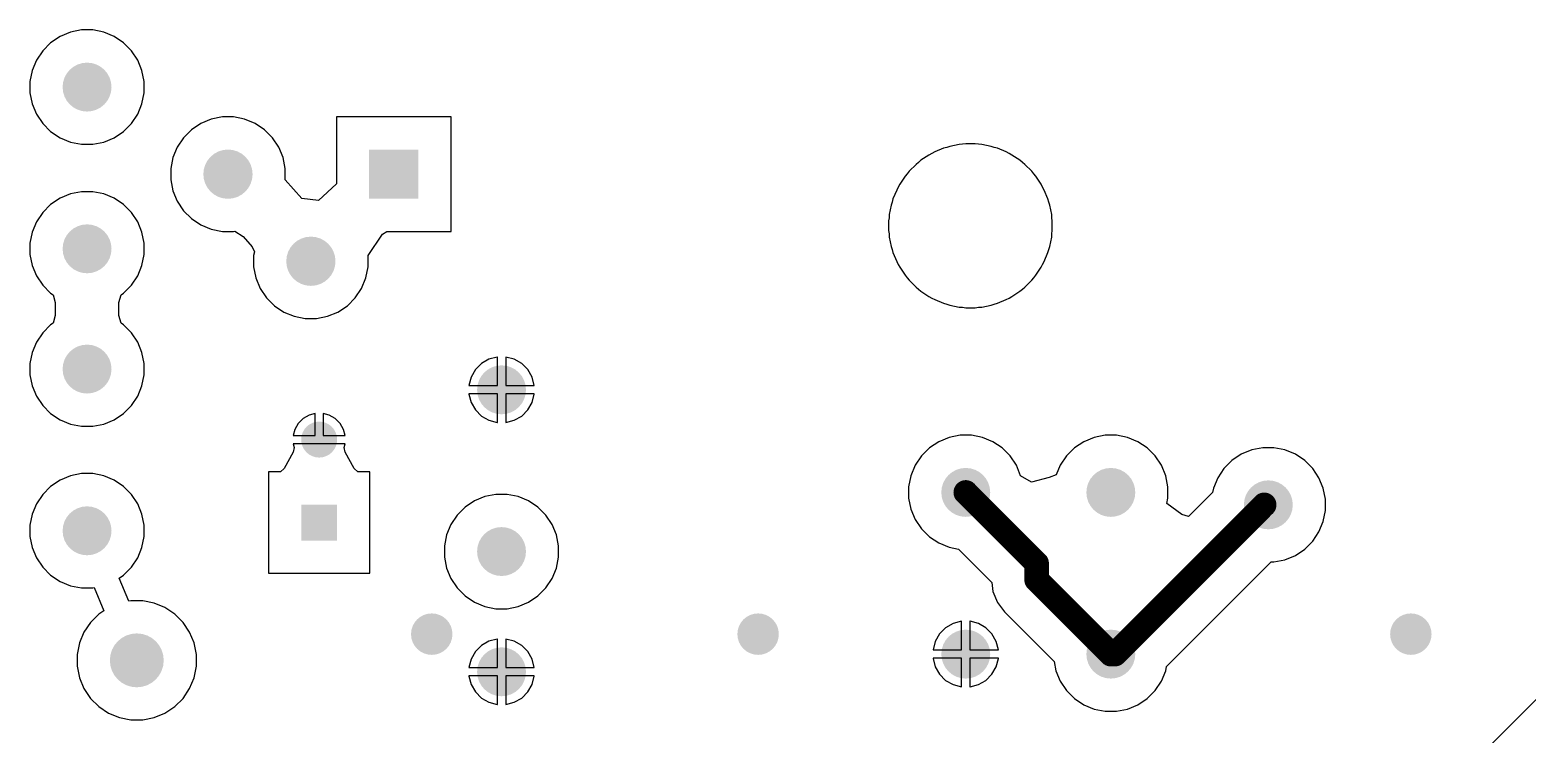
# Model space of a CAD drawing. Header units: inches. Extents: x 4.53 to 13.89, y 0.79 to 10.58.
# Drawn here: x 8.964 to 10.77, y 2.242 to 3.091 of the extents above; entities that cross this region are included whole.
import ezdxf

# ---------------------------------------------------------------- set-up
doc = ezdxf.new("R2010")
doc.units = ezdxf.units.IN
doc.header["$MEASUREMENT"] = 0
for name, color, linetype in [('Bottom Layer', 5, 'Continuous'), ('Pad Holes', 156, 'Continuous'), ('Via Holes', 16, 'Continuous')]:
    doc.layers.add(name, color=color, linetype=linetype)

# ---------------------------------------------------------------- blocks, each defined once
blk = doc.blocks.new('TRIM_PV36W204C01B00___DUPLICATE_61')
at = {"layer": 'Bottom Layer'}
h = blk.add_hatch(color=5, dxfattribs=at)
edge = h.paths.add_edge_path()
edge.add_arc((0, 0.1), 0.0297, 0, 360)
blk.add_hatch(color=5, dxfattribs=at).paths.add_polyline_path([(-0.1297, 0.0247), (-0.0703, 0.0247), (-0.0703, -0.0347), (-0.1297, -0.0347)])
h = blk.add_hatch(color=5, dxfattribs=at)
edge = h.paths.add_edge_path()
edge.add_arc((0.1, -0.005), 0.0297, 0, 360)
at = {"layer": 'Pad Holes'}
h = blk.add_hatch(color=7, dxfattribs=at)
edge = h.paths.add_edge_path()
edge.add_arc((0, 0.1), 0.0197, 0, 360)
h = blk.add_hatch(color=7, dxfattribs=at)
edge = h.paths.add_edge_path()
edge.add_arc((-0.1, -0.005), 0.0197, 0, 360)
h = blk.add_hatch(color=7, dxfattribs=at)
edge = h.paths.add_edge_path()
edge.add_arc((0.1, -0.005), 0.0197, 0, 360)
blk = doc.blocks.new('RES_2W_VERTICAL_65')
at = {"layer": 'Bottom Layer'}
h = blk.add_hatch(color=5, dxfattribs=at)
edge = h.paths.add_edge_path()
edge.add_arc((0, 0), 0.0295, 0, 360)
h = blk.add_hatch(color=5, dxfattribs=at)
edge = h.paths.add_edge_path()
edge.add_arc((0.195, 0), 0.0295, 0, 360)
at = {"layer": 'Pad Holes'}
h = blk.add_hatch(color=7, dxfattribs=at)
edge = h.paths.add_edge_path()
edge.add_arc((0, 0), 0.0197, 0, 360)
h = blk.add_hatch(color=7, dxfattribs=at)
edge = h.paths.add_edge_path()
edge.add_arc((0.195, 0), 0.0197, 0, 360)
blk = doc.blocks.new('RES_2W_VERTICAL_67')
at = {"layer": 'Bottom Layer'}
h = blk.add_hatch(color=5, dxfattribs=at)
edge = h.paths.add_edge_path()
edge.add_arc((0, 0), 0.0295, 0, 360)
h = blk.add_hatch(color=5, dxfattribs=at)
edge = h.paths.add_edge_path()
edge.add_arc((0.195, 0), 0.0295, 0, 360)
at = {"layer": 'Pad Holes'}
h = blk.add_hatch(color=7, dxfattribs=at)
edge = h.paths.add_edge_path()
edge.add_arc((0, 0), 0.0197, 0, 360)
h = blk.add_hatch(color=7, dxfattribs=at)
edge = h.paths.add_edge_path()
edge.add_arc((0.195, 0), 0.0197, 0, 360)
blk = doc.blocks.new('RES_2W_VERTICAL_75')
at = {"layer": 'Bottom Layer'}
h = blk.add_hatch(color=5, dxfattribs=at)
edge = h.paths.add_edge_path()
edge.add_arc((0, 0), 0.0295, 0, 360)
h = blk.add_hatch(color=5, dxfattribs=at)
edge = h.paths.add_edge_path()
edge.add_arc((0.195, 0), 0.0295, 0, 360)
at = {"layer": 'Pad Holes'}
h = blk.add_hatch(color=7, dxfattribs=at)
edge = h.paths.add_edge_path()
edge.add_arc((0, 0), 0.0197, 0, 360)
h = blk.add_hatch(color=7, dxfattribs=at)
edge = h.paths.add_edge_path()
edge.add_arc((0.195, 0), 0.0197, 0, 360)
blk = doc.blocks.new('RES_2W_VERTICAL_77')
at = {"layer": 'Bottom Layer'}
h = blk.add_hatch(color=5, dxfattribs=at)
edge = h.paths.add_edge_path()
edge.add_arc((0, 0), 0.0295, 0, 360)
h = blk.add_hatch(color=5, dxfattribs=at)
edge = h.paths.add_edge_path()
edge.add_arc((0.195, 0), 0.0295, 0, 360)
at = {"layer": 'Pad Holes'}
h = blk.add_hatch(color=7, dxfattribs=at)
edge = h.paths.add_edge_path()
edge.add_arc((0, 0), 0.0197, 0, 360)
h = blk.add_hatch(color=7, dxfattribs=at)
edge = h.paths.add_edge_path()
edge.add_arc((0.195, 0), 0.0197, 0, 360)
blk = doc.blocks.new('RES_2W_VERTICAL_79')
at = {"layer": 'Bottom Layer'}
h = blk.add_hatch(color=5, dxfattribs=at)
edge = h.paths.add_edge_path()
edge.add_arc((0, 0), 0.0295, 0, 360)
h = blk.add_hatch(color=5, dxfattribs=at)
edge = h.paths.add_edge_path()
edge.add_arc((0.195, 0), 0.0295, 0, 360)
at = {"layer": 'Pad Holes'}
h = blk.add_hatch(color=7, dxfattribs=at)
edge = h.paths.add_edge_path()
edge.add_arc((0, 0), 0.0197, 0, 360)
h = blk.add_hatch(color=7, dxfattribs=at)
edge = h.paths.add_edge_path()
edge.add_arc((0.195, 0), 0.0197, 0, 360)
blk = doc.blocks.new('RES_2W_VERTICAL_87')
at = {"layer": 'Bottom Layer'}
h = blk.add_hatch(color=5, dxfattribs=at)
edge = h.paths.add_edge_path()
edge.add_arc((0, 0), 0.0295, 0, 360)
h = blk.add_hatch(color=5, dxfattribs=at)
edge = h.paths.add_edge_path()
edge.add_arc((0.195, 0), 0.0295, 0, 360)
at = {"layer": 'Pad Holes'}
h = blk.add_hatch(color=7, dxfattribs=at)
edge = h.paths.add_edge_path()
edge.add_arc((0, 0), 0.0197, 0, 360)
h = blk.add_hatch(color=7, dxfattribs=at)
edge = h.paths.add_edge_path()
edge.add_arc((0.195, 0), 0.0197, 0, 360)
blk = doc.blocks.new('CAPPRD500W50D630H1120_STAND_107')
at = {"layer": 'Bottom Layer'}
blk.add_hatch(color=5, dxfattribs=at).paths.add_polyline_path([(-0.0717, 0.0217), (-0.0283, 0.0217), (-0.0283, -0.0217), (-0.0717, -0.0217)])
h = blk.add_hatch(color=5, dxfattribs=at)
edge = h.paths.add_edge_path()
edge.add_arc((0.05, 0), 0.0217, 0, 360)
at = {"layer": 'Pad Holes'}
h = blk.add_hatch(color=7, dxfattribs=at)
edge = h.paths.add_edge_path()
edge.add_arc((-0.05, 0), 0.0148, 0, 360)
h = blk.add_hatch(color=7, dxfattribs=at)
edge = h.paths.add_edge_path()
edge.add_arc((0.05, 0), 0.0148, 0, 360)
blk = doc.blocks.new('CAP_PANASSONIC_1U_450V_111')
at = {"layer": 'Bottom Layer'}
h = blk.add_hatch(color=5, dxfattribs=at)
edge = h.paths.add_edge_path()
edge.add_arc((0, 0), 0.0325, 0, 360)
h = blk.add_hatch(color=5, dxfattribs=at)
edge = h.paths.add_edge_path()
edge.add_arc((0.59, 0), 0.0325, 0, 360)
at = {"layer": 'Pad Holes'}
h = blk.add_hatch(color=7, dxfattribs=at)
edge = h.paths.add_edge_path()
edge.add_arc((0, 0), 0.02, 0, 360)
h = blk.add_hatch(color=7, dxfattribs=at)
edge = h.paths.add_edge_path()
edge.add_arc((0.59, 0), 0.02, 0, 360)
blk = doc.blocks.new('CAP_PANASSONIC_100N_450V_113')
at = {"layer": 'Bottom Layer'}
h = blk.add_hatch(color=5, dxfattribs=at)
edge = h.paths.add_edge_path()
edge.add_arc((0, 0), 0.0295, 0, 360)
h = blk.add_hatch(color=5, dxfattribs=at)
edge = h.paths.add_edge_path()
edge.add_arc((0.395, 0), 0.0295, 0, 360)
at = {"layer": 'Pad Holes'}
h = blk.add_hatch(color=7, dxfattribs=at)
edge = h.paths.add_edge_path()
edge.add_arc((0, 0), 0.0197, 0, 360)
h = blk.add_hatch(color=7, dxfattribs=at)
edge = h.paths.add_edge_path()
edge.add_arc((0.395, 0), 0.0197, 0, 360)

msp = doc.modelspace()

# ---------------------------------------------------------------- hatches: boundary and pattern name
at = {"layer": 'Bottom Layer'}
h = msp.add_hatch(color=5, dxfattribs=at)
edge = h.paths.add_edge_path()
edge.add_arc((9.4488, 2.3622), 0.025, 0, 360)
h = msp.add_hatch(color=5, dxfattribs=at)
edge = h.paths.add_edge_path()
edge.add_arc((9.8425, 2.3622), 0.025, 0, 360)
h = msp.add_hatch(color=5, dxfattribs=at)
edge = h.paths.add_edge_path()
edge.add_arc((10.6299, 2.3622), 0.025, 0, 360)
at = {"layer": 'Via Holes'}
h = msp.add_hatch(color=7, dxfattribs=at)
edge = h.paths.add_edge_path()
edge.add_arc((9.4488, 2.3622), 0.014, 0, 360)
h = msp.add_hatch(color=7, dxfattribs=at)
edge = h.paths.add_edge_path()
edge.add_arc((9.8425, 2.3622), 0.014, 0, 360)
h = msp.add_hatch(color=7, dxfattribs=at)
edge = h.paths.add_edge_path()
edge.add_arc((10.6299, 2.3622), 0.014, 0, 360)

# ---------------------------------------------------------------- linework, layer by layer
at = {"layer": 'Bottom Layer'}
for p, q in [((9.0262, 3.0907), (9.0129, 3.088)), ((9.0398, 3.0907), (9.0262, 3.0907)), ((9.0531, 3.088), (9.0398, 3.0907)), ((8.9891, 3.0753), (8.9795, 3.0657)), ((9.0004, 3.0829), (8.9891, 3.0753)), ((9.0129, 3.088), (9.0004, 3.0829)), ((9.0656, 3.0829), (9.0531, 3.088)), ((9.0769, 3.0753), (9.0656, 3.0829)), ((9.0865, 3.0657), (9.0769, 3.0753)), ((8.9719, 3.0544), (8.9668, 3.0419)), ((8.9795, 3.0657), (8.9719, 3.0544)), ((9.0941, 3.0544), (9.0865, 3.0657)), ((9.0992, 3.0419), (9.0941, 3.0544)), ((8.9668, 3.0419), (8.9641, 3.0286)), ((9.1019, 3.0286), (9.0992, 3.0419)), ((8.9641, 3.0286), (8.9641, 3.015)), ((9.1019, 3.015), (9.1019, 3.0286)), ((8.9641, 3.015), (8.9668, 3.0017)), ((8.9668, 3.0017), (8.9719, 2.9892)), ((9.0941, 2.9892), (9.0992, 3.0017)), ((9.0992, 3.0017), (9.1019, 3.015)), ((8.9719, 2.9892), (8.9795, 2.9779)), ((9.0865, 2.9779), (9.0941, 2.9892)), ((9.1829, 2.9832), (9.1703, 2.978)), ((9.1962, 2.9859), (9.1829, 2.9832)), ((9.2098, 2.9859), (9.1962, 2.9859)), ((9.2231, 2.9832), (9.2098, 2.9859)), ((9.2357, 2.978), (9.2231, 2.9832)), ((9.4721, 2.9859), (9.3339, 2.9859)), ((9.3339, 2.9859), (9.3339, 2.905)), ((9.4721, 2.8477), (9.4721, 2.9859)), ((8.9795, 2.9779), (8.9891, 2.9683)), ((8.9891, 2.9683), (9.0004, 2.9607)), ((9.0656, 2.9607), (9.0769, 2.9683)), ((9.0769, 2.9683), (9.0865, 2.9779)), ((9.159, 2.9704), (9.1494, 2.9608)), ((9.1703, 2.978), (9.159, 2.9704)), ((9.247, 2.9704), (9.2357, 2.978)), ((9.2566, 2.9608), (9.247, 2.9704)), ((9.0004, 2.9607), (9.0129, 2.9555)), ((9.0129, 2.9555), (9.0262, 2.9529)), ((9.0262, 2.9529), (9.0398, 2.9529)), ((9.0398, 2.9529), (9.0531, 2.9555)), ((9.0531, 2.9555), (9.0656, 2.9607)), ((9.1418, 2.9495), (9.1366, 2.9369)), ((9.1494, 2.9608), (9.1418, 2.9495)), ((9.2642, 2.9495), (9.2566, 2.9608)), ((9.2694, 2.9369), (9.2642, 2.9495)), ((10.0663, 2.9481), (10.0555, 2.9436)), ((10.07, 2.9491), (10.0663, 2.9481)), ((10.0737, 2.9503), (10.07, 2.9491)), ((10.0851, 2.9526), (10.0737, 2.9503)), ((10.089, 2.9528), (10.0851, 2.9526)), ((10.0929, 2.9533), (10.089, 2.9528)), ((10.1045, 2.9533), (10.0929, 2.9533)), ((10.1084, 2.9528), (10.1045, 2.9533)), ((10.1122, 2.9526), (10.1084, 2.9528)), ((10.1236, 2.9503), (10.1122, 2.9526)), ((10.1273, 2.9491), (10.1236, 2.9503)), ((10.1311, 2.9481), (10.1273, 2.9491)), ((10.1418, 2.9436), (10.1311, 2.9481)), ((9.1366, 2.9369), (9.1339, 2.9236)), ((9.2721, 2.9236), (9.2694, 2.9369)), ((10.033, 2.9285), (10.0247, 2.9203)), ((10.036, 2.9309), (10.033, 2.9285)), ((10.039, 2.9335), (10.036, 2.9309)), ((10.0486, 2.9399), (10.039, 2.9335)), ((10.0521, 2.9417), (10.0486, 2.9399)), ((10.0555, 2.9436), (10.0521, 2.9417)), ((10.1452, 2.9417), (10.1418, 2.9436)), ((10.1487, 2.9399), (10.1452, 2.9417)), ((10.1584, 2.9335), (10.1487, 2.9399)), ((10.1613, 2.9309), (10.1584, 2.9335)), ((10.1644, 2.9285), (10.1613, 2.9309)), ((10.1726, 2.9203), (10.1644, 2.9285)), ((9.1339, 2.9236), (9.1339, 2.91)), ((9.1339, 2.91), (9.1366, 2.8967)), ((9.2721, 2.91), (9.2721, 2.9236)), ((9.292, 2.8874), (9.2721, 2.91)), ((10.0198, 2.9143), (10.0133, 2.9046)), ((10.0224, 2.9172), (10.0198, 2.9143)), ((10.0247, 2.9203), (10.0224, 2.9172)), ((10.175, 2.9172), (10.1726, 2.9203)), ((10.1776, 2.9143), (10.175, 2.9172)), ((10.184, 2.9046), (10.1776, 2.9143)), ((9.0129, 2.893), (9.0004, 2.8879)), ((9.0262, 2.8957), (9.0129, 2.893)), ((9.0398, 2.8957), (9.0262, 2.8957)), ((9.0531, 2.893), (9.0398, 2.8957)), ((9.0656, 2.8879), (9.0531, 2.893)), ((9.1366, 2.8967), (9.1418, 2.8841)), ((9.3339, 2.905), (9.3122, 2.8851)), ((10.0097, 2.8977), (10.0052, 2.887)), ((10.0116, 2.9011), (10.0097, 2.8977)), ((10.0133, 2.9046), (10.0116, 2.9011)), ((10.1857, 2.9011), (10.184, 2.9046)), ((10.1877, 2.8977), (10.1857, 2.9011)), ((10.1921, 2.887), (10.1877, 2.8977)), ((8.9891, 2.8803), (8.9795, 2.8707)), ((9.0004, 2.8879), (8.9891, 2.8803)), ((9.0769, 2.8803), (9.0656, 2.8879)), ((9.0865, 2.8707), (9.0769, 2.8803)), ((9.1418, 2.8841), (9.1494, 2.8728)), ((9.1494, 2.8728), (9.159, 2.8632)), ((9.3122, 2.8851), (9.292, 2.8874)), ((10.0029, 2.8796), (10.0007, 2.8681)), ((10.0042, 2.8832), (10.0029, 2.8796)), ((10.0052, 2.887), (10.0042, 2.8832)), ((10.1932, 2.8832), (10.1921, 2.887)), ((10.1944, 2.8796), (10.1932, 2.8832)), ((10.1967, 2.8681), (10.1944, 2.8796)), ((8.9719, 2.8594), (8.9668, 2.8469)), ((8.9795, 2.8707), (8.9719, 2.8594)), ((9.0941, 2.8594), (9.0865, 2.8707)), ((9.0992, 2.8469), (9.0941, 2.8594)), ((9.159, 2.8632), (9.1703, 2.8556)), ((9.1703, 2.8556), (9.1829, 2.8504)), ((10.0004, 2.8643), (9.9999, 2.8604)), ((9.9999, 2.8604), (9.9999, 2.8488)), ((10.0007, 2.8681), (10.0004, 2.8643)), ((10.1969, 2.8643), (10.1967, 2.8681)), ((10.1974, 2.8604), (10.1969, 2.8643)), ((10.1974, 2.8488), (10.1974, 2.8604)), ((8.9668, 2.8469), (8.9641, 2.8336)), ((9.1019, 2.8336), (9.0992, 2.8469)), ((9.1829, 2.8504), (9.1962, 2.8477)), ((9.1962, 2.8477), (9.2098, 2.8477)), ((9.2098, 2.8477), (9.2113, 2.848)), ((9.2113, 2.848), (9.2213, 2.8417)), ((9.2213, 2.8417), (9.2323, 2.8292)), ((9.3721, 2.8186), (9.3894, 2.8444)), ((9.3894, 2.8444), (9.3948, 2.8477)), ((9.3948, 2.8477), (9.4721, 2.8477)), ((9.9999, 2.8488), (10.0004, 2.8449)), ((10.0004, 2.8449), (10.0007, 2.841)), ((10.0007, 2.841), (10.0029, 2.8296)), ((10.1944, 2.8296), (10.1967, 2.841)), ((10.1967, 2.841), (10.1969, 2.8449)), ((10.1969, 2.8449), (10.1974, 2.8488)), ((8.9641, 2.8336), (8.9641, 2.82)), ((8.9641, 2.82), (8.9668, 2.8067)), ((9.0992, 2.8067), (9.1019, 2.82)), ((9.1019, 2.82), (9.1019, 2.8336)), ((9.2323, 2.8292), (9.2349, 2.8233)), ((9.2349, 2.8233), (9.2339, 2.8186)), ((9.2339, 2.8186), (9.2339, 2.805)), ((9.3721, 2.805), (9.3721, 2.8186)), ((10.0029, 2.8296), (10.0042, 2.8259)), ((10.0042, 2.8259), (10.0052, 2.8222)), ((10.0052, 2.8222), (10.0097, 2.8114)), ((10.1877, 2.8114), (10.1921, 2.8222)), ((10.1921, 2.8222), (10.1932, 2.8259)), ((10.1932, 2.8259), (10.1944, 2.8296)), ((8.9668, 2.8067), (8.9719, 2.7942)), ((9.0941, 2.7942), (9.0992, 2.8067)), ((9.2339, 2.805), (9.2366, 2.7917)), ((9.3694, 2.7917), (9.3721, 2.805)), ((10.0097, 2.8114), (10.0116, 2.808)), ((10.0116, 2.808), (10.0133, 2.8045)), ((10.0133, 2.8045), (10.0198, 2.7949)), ((10.1776, 2.7949), (10.184, 2.8045)), ((10.184, 2.8045), (10.1857, 2.808)), ((10.1857, 2.808), (10.1877, 2.8114)), ((8.9719, 2.7942), (8.9795, 2.7829)), ((8.9795, 2.7829), (8.9891, 2.7733)), ((9.0769, 2.7733), (9.0865, 2.7829)), ((9.0865, 2.7829), (9.0941, 2.7942)), ((9.2366, 2.7917), (9.2418, 2.7791)), ((9.3642, 2.7791), (9.3694, 2.7917)), ((10.0198, 2.7949), (10.0224, 2.7919)), ((10.0224, 2.7919), (10.0247, 2.7889)), ((10.0247, 2.7889), (10.033, 2.7806)), ((10.1644, 2.7806), (10.1726, 2.7889)), ((10.1726, 2.7889), (10.175, 2.7919)), ((10.175, 2.7919), (10.1776, 2.7949)), ((8.9891, 2.7733), (8.992, 2.7713)), ((8.992, 2.7713), (8.9947, 2.7622)), ((9.0713, 2.7622), (9.074, 2.7713)), ((9.074, 2.7713), (9.0769, 2.7733)), ((9.2418, 2.7791), (9.2494, 2.7678)), ((9.2494, 2.7678), (9.259, 2.7582)), ((9.347, 2.7582), (9.3566, 2.7678)), ((9.3566, 2.7678), (9.3642, 2.7791)), ((10.033, 2.7806), (10.036, 2.7783)), ((10.036, 2.7783), (10.039, 2.7757)), ((10.039, 2.7757), (10.0486, 2.7692)), ((10.0486, 2.7692), (10.0521, 2.7675)), ((10.0521, 2.7675), (10.0555, 2.7656)), ((10.0555, 2.7656), (10.0663, 2.7611)), ((10.1311, 2.7611), (10.1418, 2.7656)), ((10.1418, 2.7656), (10.1452, 2.7675)), ((10.1452, 2.7675), (10.1487, 2.7692)), ((10.1487, 2.7692), (10.1584, 2.7757)), ((10.1584, 2.7757), (10.1613, 2.7783)), ((10.1613, 2.7783), (10.1644, 2.7806)), ((8.9947, 2.7464), (8.992, 2.7373)), ((8.9947, 2.7622), (8.9947, 2.7464)), ((9.0713, 2.7464), (9.0713, 2.7622)), ((9.074, 2.7373), (9.0713, 2.7464)), ((9.259, 2.7582), (9.2703, 2.7506)), ((9.2703, 2.7506), (9.2829, 2.7454)), ((9.2829, 2.7454), (9.2962, 2.7427)), ((9.3098, 2.7427), (9.3231, 2.7454)), ((9.3231, 2.7454), (9.3357, 2.7506)), ((9.3357, 2.7506), (9.347, 2.7582)), ((10.0663, 2.7611), (10.07, 2.7601)), ((10.07, 2.7601), (10.0737, 2.7588)), ((10.0737, 2.7588), (10.0851, 2.7566)), ((10.0851, 2.7566), (10.089, 2.7563)), ((10.089, 2.7563), (10.0929, 2.7558)), ((10.0929, 2.7558), (10.1045, 2.7558)), ((10.1045, 2.7558), (10.1084, 2.7563)), ((10.1084, 2.7563), (10.1122, 2.7566)), ((10.1122, 2.7566), (10.1236, 2.7588)), ((10.1236, 2.7588), (10.1273, 2.7601)), ((10.1273, 2.7601), (10.1311, 2.7611)), ((8.9891, 2.7353), (8.9795, 2.7257)), ((8.992, 2.7373), (8.9891, 2.7353)), ((9.0769, 2.7353), (9.074, 2.7373)), ((9.0865, 2.7257), (9.0769, 2.7353)), ((9.2962, 2.7427), (9.3098, 2.7427)), ((8.9719, 2.7144), (8.9668, 2.7019)), ((8.9795, 2.7257), (8.9719, 2.7144)), ((9.0941, 2.7144), (9.0865, 2.7257)), ((9.0992, 2.7019), (9.0941, 2.7144)), ((8.9668, 2.7019), (8.9641, 2.6886)), ((9.1019, 2.6886), (9.0992, 2.7019)), ((9.5177, 2.6936), (9.5087, 2.6884)), ((9.5278, 2.6963), (9.5177, 2.6936)), ((9.528, 2.6963), (9.5278, 2.6963)), ((9.528, 2.6618), (9.528, 2.6963)), ((9.5382, 2.6963), (9.538, 2.6963)), ((9.538, 2.6963), (9.538, 2.6618)), ((9.5483, 2.6936), (9.5382, 2.6963)), ((9.5573, 2.6884), (9.5483, 2.6936)), ((8.9641, 2.6886), (8.9641, 2.675)), ((8.9641, 2.675), (8.9668, 2.6617)), ((9.0992, 2.6617), (9.1019, 2.675)), ((9.1019, 2.675), (9.1019, 2.6886)), ((9.5014, 2.6811), (9.4962, 2.6721)), ((9.5087, 2.6884), (9.5014, 2.6811)), ((9.5646, 2.6811), (9.5573, 2.6884)), ((9.5698, 2.6721), (9.5646, 2.6811)), ((8.9668, 2.6617), (8.9719, 2.6492)), ((9.0941, 2.6492), (9.0992, 2.6617)), ((9.4962, 2.6721), (9.4935, 2.662)), ((9.4935, 2.662), (9.4935, 2.6618)), ((9.4935, 2.6618), (9.528, 2.6618)), ((9.538, 2.6618), (9.5725, 2.6618)), ((9.5725, 2.662), (9.5698, 2.6721)), ((9.5725, 2.6618), (9.5725, 2.662)), ((8.9719, 2.6492), (8.9795, 2.6379)), ((8.9795, 2.6379), (8.9891, 2.6283)), ((9.0769, 2.6283), (9.0865, 2.6379)), ((9.0865, 2.6379), (9.0941, 2.6492)), ((9.528, 2.6518), (9.4935, 2.6518)), ((9.4935, 2.6518), (9.4935, 2.6516)), ((9.4935, 2.6516), (9.4962, 2.6415)), ((9.4962, 2.6415), (9.5014, 2.6325)), ((9.528, 2.6173), (9.528, 2.6518)), ((9.5725, 2.6518), (9.538, 2.6518)), ((9.538, 2.6518), (9.538, 2.6173)), ((9.5646, 2.6325), (9.5698, 2.6415)), ((9.5698, 2.6415), (9.5725, 2.6516)), ((9.5725, 2.6516), (9.5725, 2.6518)), ((8.9891, 2.6283), (9.0004, 2.6207)), ((9.0004, 2.6207), (9.0129, 2.6155)), ((9.0531, 2.6155), (9.0656, 2.6207)), ((9.0656, 2.6207), (9.0769, 2.6283)), ((9.2936, 2.6221), (9.2877, 2.6162)), ((9.3008, 2.6263), (9.2936, 2.6221)), ((9.308, 2.6282), (9.3008, 2.6263)), ((9.308, 2.6018), (9.308, 2.6282)), ((9.3252, 2.6263), (9.318, 2.6282)), ((9.318, 2.6282), (9.318, 2.6018)), ((9.3324, 2.6221), (9.3252, 2.6263)), ((9.3383, 2.6162), (9.3324, 2.6221)), ((9.5014, 2.6325), (9.5087, 2.6252)), ((9.5087, 2.6252), (9.5177, 2.62)), ((9.5177, 2.62), (9.5278, 2.6173)), ((9.5382, 2.6173), (9.5483, 2.62)), ((9.5483, 2.62), (9.5573, 2.6252)), ((9.5573, 2.6252), (9.5646, 2.6325)), ((9.0129, 2.6155), (9.0262, 2.6129)), ((9.0262, 2.6129), (9.0398, 2.6129)), ((9.0398, 2.6129), (9.0531, 2.6155)), ((9.2835, 2.609), (9.2816, 2.6018)), ((9.2816, 2.6018), (9.308, 2.6018)), ((9.2877, 2.6162), (9.2835, 2.609)), ((9.318, 2.6018), (9.3444, 2.6018)), ((9.3425, 2.609), (9.3383, 2.6162)), ((9.3444, 2.6018), (9.3425, 2.609)), ((9.5278, 2.6173), (9.528, 2.6173)), ((9.538, 2.6173), (9.5382, 2.6173)), ((10.0862, 2.602), (10.0729, 2.5994)), ((10.0998, 2.602), (10.0862, 2.602)), ((10.1131, 2.5994), (10.0998, 2.602)), ((10.2612, 2.602), (10.2479, 2.5994)), ((10.2748, 2.602), (10.2612, 2.602)), ((10.2881, 2.5994), (10.2748, 2.602)), ((9.313, 2.5918), (9.2816, 2.5918)), ((9.2816, 2.5918), (9.2828, 2.5873)), ((9.2828, 2.5873), (9.2818, 2.5815)), ((9.3444, 2.5918), (9.313, 2.5918)), ((9.3432, 2.5873), (9.3444, 2.5918)), ((9.3442, 2.5815), (9.3432, 2.5873)), ((10.0491, 2.5867), (10.0395, 2.5771)), ((10.0604, 2.5942), (10.0491, 2.5867)), ((10.0729, 2.5994), (10.0604, 2.5942)), ((10.1256, 2.5942), (10.1131, 2.5994)), ((10.1369, 2.5867), (10.1256, 2.5942)), ((10.1465, 2.5771), (10.1369, 2.5867)), ((10.2241, 2.5867), (10.2145, 2.5771)), ((10.2354, 2.5942), (10.2241, 2.5867)), ((10.2479, 2.5994), (10.2354, 2.5942)), ((10.3006, 2.5942), (10.2881, 2.5994)), ((10.3119, 2.5867), (10.3006, 2.5942)), ((10.3215, 2.5771), (10.3119, 2.5867)), ((10.4379, 2.5844), (10.4254, 2.5792)), ((10.4512, 2.587), (10.4379, 2.5844)), ((10.4648, 2.587), (10.4512, 2.587)), ((10.4781, 2.5844), (10.4648, 2.587)), ((10.4906, 2.5792), (10.4781, 2.5844)), ((9.2818, 2.5815), (9.2706, 2.5618)), ((9.3554, 2.5618), (9.3442, 2.5815)), ((10.0319, 2.5658), (10.0268, 2.5532)), ((10.0395, 2.5771), (10.0319, 2.5658)), ((10.1541, 2.5658), (10.1465, 2.5771)), ((10.1592, 2.5532), (10.1541, 2.5658)), ((10.2069, 2.5658), (10.2021, 2.5542)), ((10.2145, 2.5771), (10.2069, 2.5658)), ((10.3291, 2.5658), (10.3215, 2.5771)), ((10.3342, 2.5532), (10.3291, 2.5658)), ((10.4141, 2.5717), (10.4045, 2.5621)), ((10.4254, 2.5792), (10.4141, 2.5717)), ((10.5019, 2.5717), (10.4906, 2.5792)), ((10.5115, 2.5621), (10.5019, 2.5717)), ((9.0004, 2.5479), (8.9891, 2.5403)), ((9.0129, 2.553), (9.0004, 2.5479)), ((9.0262, 2.5557), (9.0129, 2.553)), ((9.0398, 2.5557), (9.0262, 2.5557)), ((9.0531, 2.553), (9.0398, 2.5557)), ((9.0656, 2.5479), (9.0531, 2.553)), ((9.0769, 2.5403), (9.0656, 2.5479)), ((9.2662, 2.5578), (9.252, 2.5578)), ((9.252, 2.5578), (9.252, 2.4358)), ((9.2706, 2.5618), (9.2662, 2.5578)), ((9.3598, 2.5578), (9.3554, 2.5618)), ((9.374, 2.5578), (9.3598, 2.5578)), ((9.374, 2.4358), (9.374, 2.5578)), ((10.0268, 2.5532), (10.0241, 2.5399)), ((10.1722, 2.5455), (10.1592, 2.5532)), ((10.1938, 2.5511), (10.1722, 2.5455)), ((10.2021, 2.5542), (10.1938, 2.5511)), ((10.3369, 2.5399), (10.3342, 2.5532)), ((10.3969, 2.5508), (10.3918, 2.5382)), ((10.4045, 2.5621), (10.3969, 2.5508)), ((10.5191, 2.5508), (10.5115, 2.5621)), ((10.5242, 2.5382), (10.5191, 2.5508)), ((8.9795, 2.5307), (8.9719, 2.5194)), ((8.9891, 2.5403), (8.9795, 2.5307)), ((9.0865, 2.5307), (9.0769, 2.5403)), ((9.0941, 2.5194), (9.0865, 2.5307)), ((9.5262, 2.5307), (9.5129, 2.528)), ((9.5398, 2.5307), (9.5262, 2.5307)), ((9.5531, 2.528), (9.5398, 2.5307)), ((10.0241, 2.5399), (10.0241, 2.5263)), ((10.3369, 2.5263), (10.3369, 2.5399)), ((10.3907, 2.5331), (10.3615, 2.5039)), ((10.3918, 2.5382), (10.3907, 2.5331)), ((10.5269, 2.5249), (10.5242, 2.5382)), ((8.9719, 2.5194), (8.9668, 2.5069)), ((9.0992, 2.5069), (9.0941, 2.5194)), ((9.4891, 2.5153), (9.4795, 2.5057)), ((9.5004, 2.5229), (9.4891, 2.5153)), ((9.5129, 2.528), (9.5004, 2.5229)), ((9.5656, 2.5229), (9.5531, 2.528)), ((9.5769, 2.5153), (9.5656, 2.5229)), ((9.5865, 2.5057), (9.5769, 2.5153)), ((10.0241, 2.5263), (10.0268, 2.513)), ((10.0268, 2.513), (10.0319, 2.5005)), ((10.3356, 2.5197), (10.3369, 2.5263)), ((10.3537, 2.5065), (10.3356, 2.5197)), ((10.5242, 2.498), (10.5269, 2.5113)), ((10.5269, 2.5113), (10.5269, 2.5249)), ((8.9668, 2.5069), (8.9641, 2.4936)), ((8.9641, 2.4936), (8.9641, 2.48)), ((9.1019, 2.4936), (9.0992, 2.5069)), ((9.1019, 2.48), (9.1019, 2.4936)), ((9.4719, 2.4944), (9.4668, 2.4819)), ((9.4795, 2.5057), (9.4719, 2.4944)), ((9.5941, 2.4944), (9.5865, 2.5057)), ((9.5992, 2.4819), (9.5941, 2.4944)), ((10.0319, 2.5005), (10.0395, 2.4892)), ((10.3615, 2.5039), (10.3537, 2.5065)), ((10.5191, 2.4855), (10.5242, 2.498)), ((8.9641, 2.48), (8.9668, 2.4667)), ((9.0992, 2.4667), (9.1019, 2.48)), ((9.4668, 2.4819), (9.4641, 2.4686)), ((9.6019, 2.4686), (9.5992, 2.4819)), ((10.0395, 2.4892), (10.0491, 2.4796)), ((10.0491, 2.4796), (10.0604, 2.4721)), ((10.5115, 2.4742), (10.5191, 2.4855)), ((8.9668, 2.4667), (8.9719, 2.4542)), ((9.0941, 2.4542), (9.0992, 2.4667)), ((9.4641, 2.4686), (9.4641, 2.455)), ((9.6019, 2.455), (9.6019, 2.4686)), ((10.0604, 2.4721), (10.0729, 2.4669)), ((10.0729, 2.4669), (10.0843, 2.4646)), ((10.0843, 2.4646), (10.1243, 2.4246)), ((10.4781, 2.4519), (10.4906, 2.4571)), ((10.4906, 2.4571), (10.5019, 2.4646)), ((10.5019, 2.4646), (10.5115, 2.4742)), ((8.9719, 2.4542), (8.9795, 2.4429)), ((8.9795, 2.4429), (8.9891, 2.4333)), ((9.0769, 2.4333), (9.0865, 2.4429)), ((9.0865, 2.4429), (9.0941, 2.4542)), ((9.4641, 2.455), (9.4668, 2.4417)), ((9.4668, 2.4417), (9.4719, 2.4292)), ((9.5941, 2.4292), (9.5992, 2.4417)), ((9.5992, 2.4417), (9.6019, 2.455)), ((10.3353, 2.3232), (10.4613, 2.4492)), ((10.4613, 2.4492), (10.4648, 2.4492)), ((10.4648, 2.4492), (10.4781, 2.4519)), ((8.9891, 2.4333), (9.0004, 2.4257)), ((9.0004, 2.4257), (9.0129, 2.4205)), ((9.0129, 2.4205), (9.0262, 2.4179)), ((9.0716, 2.4297), (9.0769, 2.4333)), ((9.0832, 2.4019), (9.0716, 2.4297)), ((9.252, 2.4358), (9.374, 2.4358)), ((9.4719, 2.4292), (9.4795, 2.4179)), ((9.5865, 2.4179), (9.5941, 2.4292)), ((10.1243, 2.4246), (10.1258, 2.4135)), ((9.0262, 2.4179), (9.0398, 2.4179)), ((9.0398, 2.4179), (9.0417, 2.4183)), ((9.0417, 2.4183), (9.0532, 2.3905)), ((9.0859, 2.4025), (9.0832, 2.4019)), ((9.1001, 2.4025), (9.0859, 2.4025)), ((9.114, 2.3997), (9.1001, 2.4025)), ((9.4795, 2.4179), (9.4891, 2.4083)), ((9.4891, 2.4083), (9.5004, 2.4007)), ((9.5656, 2.4007), (9.5769, 2.4083)), ((9.5769, 2.4083), (9.5865, 2.4179)), ((10.1258, 2.4135), (10.1312, 2.4003)), ((9.0472, 2.3864), (9.0372, 2.3764)), ((9.0532, 2.3905), (9.0472, 2.3864)), ((9.127, 2.3943), (9.114, 2.3997)), ((9.1388, 2.3864), (9.127, 2.3943)), ((9.1488, 2.3764), (9.1388, 2.3864)), ((9.5004, 2.4007), (9.5129, 2.3955)), ((9.5129, 2.3955), (9.5262, 2.3929)), ((9.5262, 2.3929), (9.5398, 2.3929)), ((9.5398, 2.3929), (9.5531, 2.3955)), ((9.5531, 2.3955), (9.5656, 2.4007)), ((10.1312, 2.4003), (10.1399, 2.389)), ((10.1399, 2.389), (10.1995, 2.3294)), ((9.0372, 2.3764), (9.0293, 2.3647)), ((9.1567, 2.3647), (9.1488, 2.3764)), ((10.0687, 2.3698), (10.0614, 2.3624)), ((10.0777, 2.375), (10.0687, 2.3698)), ((10.0878, 2.3777), (10.0777, 2.375)), ((10.088, 2.3777), (10.0878, 2.3777)), ((10.088, 2.3431), (10.088, 2.3777)), ((10.0982, 2.3777), (10.098, 2.3777)), ((10.098, 2.3777), (10.098, 2.3431)), ((10.1083, 2.375), (10.0982, 2.3777)), ((10.1173, 2.3698), (10.1083, 2.375)), ((10.1246, 2.3624), (10.1173, 2.3698)), ((9.0239, 2.3516), (9.0211, 2.3377)), ((9.0293, 2.3647), (9.0239, 2.3516)), ((9.1621, 2.3516), (9.1567, 2.3647)), ((9.1649, 2.3377), (9.1621, 2.3516)), ((9.5087, 2.3484), (9.5014, 2.3411)), ((9.5177, 2.3536), (9.5087, 2.3484)), ((9.5278, 2.3563), (9.5177, 2.3536)), ((9.528, 2.3563), (9.5278, 2.3563)), ((9.528, 2.3218), (9.528, 2.3563)), ((9.5382, 2.3563), (9.538, 2.3563)), ((9.538, 2.3563), (9.538, 2.3218)), ((9.5483, 2.3536), (9.5382, 2.3563)), ((9.5573, 2.3484), (9.5483, 2.3536)), ((9.5646, 2.3411), (9.5573, 2.3484)), ((10.0562, 2.3534), (10.0535, 2.3433)), ((10.0614, 2.3624), (10.0562, 2.3534)), ((10.1298, 2.3534), (10.1246, 2.3624)), ((10.1325, 2.3433), (10.1298, 2.3534)), ((9.0211, 2.3377), (9.0211, 2.3235)), ((9.1649, 2.3235), (9.1649, 2.3377)), ((9.4962, 2.3321), (9.4935, 2.322)), ((9.5014, 2.3411), (9.4962, 2.3321)), ((9.5698, 2.3321), (9.5646, 2.3411)), ((9.5725, 2.322), (9.5698, 2.3321)), ((10.0535, 2.3433), (10.0535, 2.3431)), ((10.0535, 2.3431), (10.088, 2.3431)), ((10.088, 2.3331), (10.0535, 2.3331)), ((10.0535, 2.3331), (10.0535, 2.3329)), ((10.0535, 2.3329), (10.0562, 2.3229)), ((10.088, 2.2986), (10.088, 2.3331)), ((10.098, 2.3431), (10.1325, 2.3431)), ((10.1325, 2.3331), (10.098, 2.3331)), ((10.098, 2.3331), (10.098, 2.2986)), ((10.1298, 2.3229), (10.1325, 2.3329)), ((10.1325, 2.3431), (10.1325, 2.3433)), ((10.1325, 2.3329), (10.1325, 2.3331)), ((9.0211, 2.3235), (9.0239, 2.3097)), ((9.1621, 2.3097), (9.1649, 2.3235)), ((9.4935, 2.322), (9.4935, 2.3218)), ((9.4935, 2.3218), (9.528, 2.3218)), ((9.528, 2.3118), (9.4935, 2.3118)), ((9.4935, 2.3118), (9.4935, 2.3116)), ((9.528, 2.2773), (9.528, 2.3118)), ((9.538, 2.3218), (9.5725, 2.3218)), ((9.5725, 2.3118), (9.538, 2.3118)), ((9.538, 2.3118), (9.538, 2.2773)), ((9.5725, 2.3218), (9.5725, 2.322)), ((9.5725, 2.3116), (9.5725, 2.3118)), ((10.0562, 2.3229), (10.0614, 2.3139)), ((10.0614, 2.3139), (10.0687, 2.3065)), ((10.1173, 2.3065), (10.1246, 2.3139)), ((10.1246, 2.3139), (10.1298, 2.3229)), ((10.1995, 2.3294), (10.2018, 2.318)), ((10.2018, 2.318), (10.2069, 2.3055)), ((10.3291, 2.3055), (10.3342, 2.318)), ((10.3342, 2.318), (10.3353, 2.3232)), ((9.0239, 2.3097), (9.0293, 2.2966)), ((9.0293, 2.2966), (9.0372, 2.2848)), ((9.1488, 2.2848), (9.1567, 2.2966)), ((9.1567, 2.2966), (9.1621, 2.3097)), ((9.4935, 2.3116), (9.4962, 2.3015)), ((9.4962, 2.3015), (9.5014, 2.2925)), ((9.5646, 2.2925), (9.5698, 2.3015)), ((9.5698, 2.3015), (9.5725, 2.3116)), ((10.0687, 2.3065), (10.0777, 2.3013)), ((10.0777, 2.3013), (10.0878, 2.2986)), ((10.0878, 2.2986), (10.088, 2.2986)), ((10.098, 2.2986), (10.0982, 2.2986)), ((10.0982, 2.2986), (10.1083, 2.3013)), ((10.1083, 2.3013), (10.1173, 2.3065)), ((10.2069, 2.3055), (10.2145, 2.2942)), ((10.2145, 2.2942), (10.2241, 2.2846)), ((10.3119, 2.2846), (10.3215, 2.2942)), ((10.3215, 2.2942), (10.3291, 2.3055)), ((10.7998, 2.3024), (10.4898, 1.9924)), ((9.0372, 2.2848), (9.0472, 2.2748)), ((9.1388, 2.2748), (9.1488, 2.2848)), ((9.5014, 2.2925), (9.5087, 2.2852)), ((9.5087, 2.2852), (9.5177, 2.28)), ((9.5177, 2.28), (9.5278, 2.2773)), ((9.5278, 2.2773), (9.528, 2.2773)), ((9.538, 2.2773), (9.5382, 2.2773)), ((9.5382, 2.2773), (9.5483, 2.28)), ((9.5483, 2.28), (9.5573, 2.2852)), ((9.5573, 2.2852), (9.5646, 2.2925)), ((10.2241, 2.2846), (10.2354, 2.2771)), ((10.2354, 2.2771), (10.2479, 2.2719)), ((10.2881, 2.2719), (10.3006, 2.2771)), ((10.3006, 2.2771), (10.3119, 2.2846)), ((9.0472, 2.2748), (9.059, 2.2669)), ((9.059, 2.2669), (9.072, 2.2615)), ((9.072, 2.2615), (9.0859, 2.2587)), ((9.0859, 2.2587), (9.1001, 2.2587)), ((9.1001, 2.2587), (9.114, 2.2615)), ((9.114, 2.2615), (9.127, 2.2669)), ((9.127, 2.2669), (9.1388, 2.2748)), ((10.2479, 2.2719), (10.2612, 2.2692)), ((10.2612, 2.2692), (10.2748, 2.2692)), ((10.2748, 2.2692), (10.2881, 2.2719))]:
    msp.add_line(p, q, dxfattribs=at)
for points in [[(10.093, 2.5331, 0.0295, 0.0295, 0), (10.1785, 2.4476, 0.0295, 0.0295, 0)], [(10.273, 2.3381, 0.0295, 0.0295, 0), (10.453, 2.5181, 0.0295, 0.0295, 0)], [(10.1785, 2.4276, 0.0295, 0.0295, 0), (10.1785, 2.4476, 0.0295, 0.0295, 0)], [(10.1785, 2.4276, 0.0295, 0.0295, 0), (10.268, 2.3381, 0.0295, 0.0295, 0)]]:
    msp.add_lwpolyline(points, format="xyseb", dxfattribs=at)
for points in [[(10.0856, 2.5331, 0.0148, 0.0148, 1), (10.1004, 2.5331, 0.0148, 0.0148, 1)], [(10.4456, 2.5181, 0.0148, 0.0148, 1), (10.4604, 2.5181, 0.0148, 0.0148, 1)], [(10.1711, 2.4476, 0.0148, 0.0148, 1), (10.1859, 2.4476, 0.0148, 0.0148, 1)], [(10.1711, 2.4476, 0.0148, 0.0148, 1), (10.1859, 2.4476, 0.0148, 0.0148, 1)], [(10.1711, 2.4276, 0.0148, 0.0148, 1), (10.1859, 2.4276, 0.0148, 0.0148, 1)], [(10.1711, 2.4276, 0.0148, 0.0148, 1), (10.1859, 2.4276, 0.0148, 0.0148, 1)], [(10.2606, 2.3381, 0.0148, 0.0148, 1), (10.2754, 2.3381, 0.0148, 0.0148, 1)], [(10.2656, 2.3381, 0.0148, 0.0148, 1), (10.2804, 2.3381, 0.0148, 0.0148, 1)]]:
    msp.add_lwpolyline(points, format="xyseb", close=True, dxfattribs=at)

# ---------------------------------------------------------------- block references
for name, p, rotation in [('RES_2W_VERTICAL_77', (9.033, 2.8268), 90), ('TRIM_PV36W204C01B00___DUPLICATE_61', (9.303, 2.9118), 180), ('RES_2W_VERTICAL_75', (9.033, 2.4868), 90), ('RES_2W_VERTICAL_65', (9.533, 2.6568), 270), ('CAPPRD500W50D630H1120_STAND_107', (9.313, 2.5468), 90), ('RES_2W_VERTICAL_79', (10.093, 2.3381), 90), ('RES_2W_VERTICAL_87', (10.268, 2.3381), 90), ('CAP_PANASSONIC_100N_450V_113', (10.458, 2.1231), 90), ('CAP_PANASSONIC_1U_450V_111', (9.093, 1.7406), 90), ('RES_2W_VERTICAL_67', (9.533, 2.3168), 270)]:
    msp.add_blockref(name, p, dxfattribs=dict(rotation=rotation))

doc.saveas('drawing.dxf')
